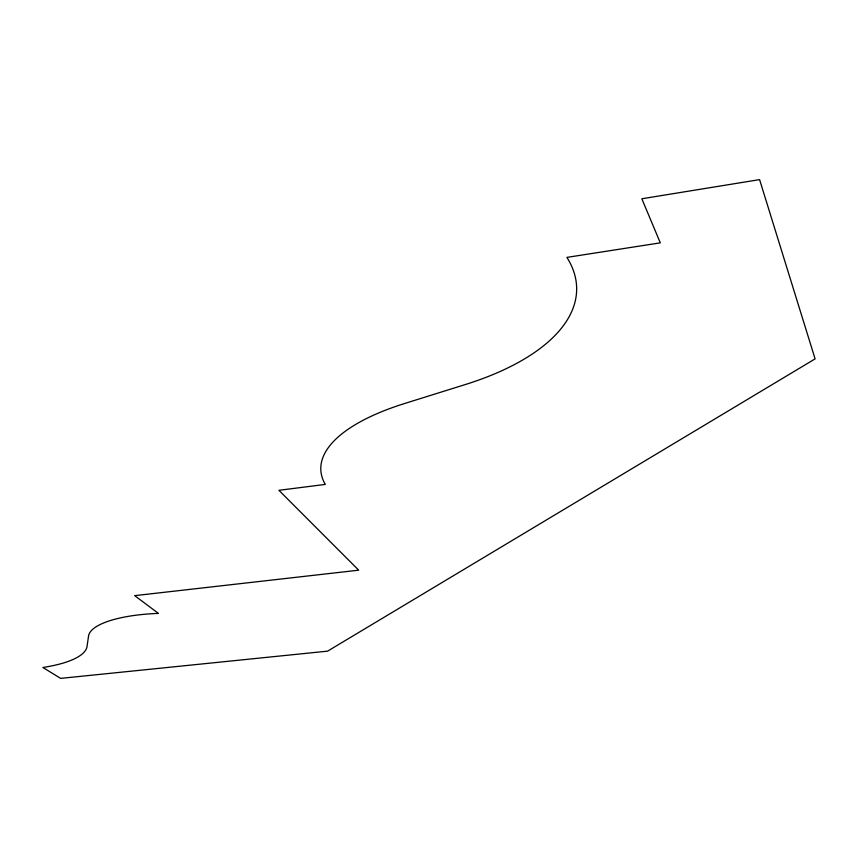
<?xml version="1.0" encoding="UTF-8"?>
<svg xmlns="http://www.w3.org/2000/svg" width="858" height="858" viewBox="0 0 858 858"><rect width="100%" height="100%" fill="white"/><g stroke="black" fill="none" stroke-linecap="round" stroke-linejoin="round"><path stroke-width="1.29" d="M88.546 636.046L87.066 646.342A99.689 29.043 2.6 0 1 42.9 667.481L60.618 678.378L327.595 651.147L815.1 358.88L759.587 179.622L641.827 198.766L660.306 242.846L566.913 257.389A259.566 116.27 -0.1 0 1 465.401 384.513L404.633 403.507A209.245 77.574 -2.3 0 0 325.279 484.416L278.914 490.315L358.708 570.184L134.674 595.656L158.44 613.395A85.35 25.397 1.1 0 0 88.546 636.046"/></g></svg>
